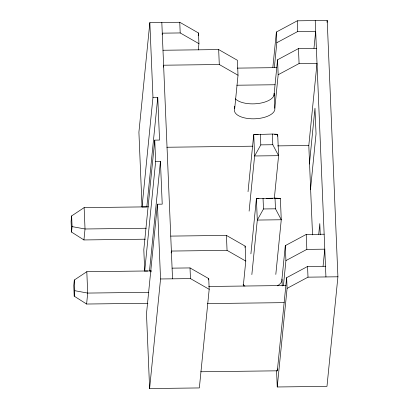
<?xml version="1.0" encoding="UTF-8"?>
<svg xmlns="http://www.w3.org/2000/svg" width="409" height="409" viewBox="0 0 409 409"><rect width="100%" height="100%" fill="white"/><g stroke="black" fill="none" stroke-linecap="round" stroke-linejoin="round"><path stroke-width="0.61" d="M148.498 206.836L84.136 207.629L71.631 215.926L71.084 221.407L71.534 232.087L83.932 239.945L145.241 239.193M71.534 232.087L72.081 226.606L71.631 215.926M151.177 270.922L86.81 271.714L74.31 280.012L73.763 285.492L74.208 296.172L86.611 304.03L147.915 303.279M74.208 296.172L74.755 290.692L74.31 280.012M83.932 239.945L85.026 228.989L84.136 207.629M86.611 304.03L87.7 293.074L86.81 271.714M198.309 49.898L198.932 43.661L198.483 32.981L179.756 22.265L149.842 22.633L138.907 132.209L142.03 206.974L146.821 206.918L157.756 97.342L152.966 97.398L142.03 206.974M162.148 34.428L162.276 33.165L180.2 32.945L198.932 43.661M157.756 97.342L159.541 140.062L154.75 140.123L143.81 249.7L144.704 271.06L147.7 271.024M163.421 67.107L163.61 65.21L219.29 64.525L238.018 75.236L234.679 108.717A20.256 9.218 -2.4 0 0 253.718 118.82A20.256 9.218 -2.4 0 0 274.822 108.221L278.166 74.745L277.542 59.791L298.458 48.589L316.387 48.369M144.704 271.06L155.64 161.483L154.75 140.123M149.5 271.003L160.435 161.427L155.64 161.483M160.435 161.427L162.22 204.147L157.424 204.209L146.488 313.785L149.612 388.55L199.347 387.936L209.188 289.316L208.743 278.636L190.016 267.926L172.087 268.146M149.612 388.55L160.548 278.974L157.424 204.209M171.182 252.961L171.371 251.054L227.051 250.369L245.778 261.085L243.289 286.044M198.232 35.506L198.483 32.981M208.616 279.884L208.743 278.636M248.033 191.678L253.728 134.612L272.348 134.045L277.696 134.316L278.59 155.681L274.342 198.253M245.027 247.394L245.155 246.131L226.428 235.415L170.747 236.1M249.117 211.136L254.623 155.972L253.728 134.612L258.145 134.556M250.901 253.861L256.402 198.697L275.027 198.13L280.375 198.401L281.264 219.766L275.809 274.413M251.852 274.587L257.297 220.057L256.402 198.697L258.928 198.667M272.849 67.424L276.382 32.02L297.297 20.818L327.21 20.45L337.916 276.791L326.975 386.367L277.241 386.98L276.556 370.569M274.337 67.659L276.827 42.7L276.382 32.02M273.948 95.808L277.542 59.791M277.506 136.223L277.696 134.316L274.541 134.357M282.246 285.968L281.959 279.117L285.303 245.635L306.218 234.434L324.148 234.214M283.437 285.548L285.927 260.589L285.303 245.635M200.722 371.761L277.343 370.82L286.637 277.68L307.558 266.479L325.482 266.259M277.241 386.98L287.087 288.36L286.637 277.68M313.974 48.293L315.671 31.278L297.742 31.498L276.827 42.7M312.537 234.873L308.805 145.502L317.011 63.318L299.081 63.543L278.166 74.745M309.403 164.035L314.976 108.211L316.045 133.845L310.477 189.669M327.021 22.352L327.21 20.45M318.718 234.352L319.792 223.565L320.262 234.817M323.059 266.305L324.772 249.168L306.842 249.388L285.927 260.589M260.364 134.193L260.809 144.873L254.623 155.972L278.59 155.681L272.798 144.725L272.348 134.045M263.043 198.278L263.488 208.958L257.297 220.057L281.264 219.766L275.472 208.81L275.027 198.13M287.087 288.36L308.003 277.159L337.916 276.791M162.987 50.256L218.667 49.571L237.394 60.287L238.018 75.236M237.302 68.119L276.862 67.628M236.816 85.22L275.047 84.75M260.809 144.873L272.798 144.725M166.867 147.25L252.793 146.192M277.619 145.885L308.805 145.502M266.494 198.575L272.803 198.498M275.329 198.462L280.375 198.401M263.488 208.958L275.472 208.81M146.207 228.237L85.026 228.989L72.081 226.606M160.548 278.974L190.461 278.606L209.188 289.316M208.682 286.469L285.963 285.518M148.881 292.323L87.7 293.074L74.755 290.692M207.527 303.58L284.148 302.64M315.227 20.598L325.932 276.939M297.297 20.818L297.742 31.498M298.458 48.589L299.081 63.543M306.218 234.434L306.842 249.388M307.558 266.479L308.003 277.159M274.822 108.221L274.199 93.267A20.256 9.218 -2.4 0 1 258.754 103.436A20.256 9.218 -2.4 0 1 235.354 98.814M277.266 368.923L277.343 370.82M245.155 246.131L245.778 261.085M234.572 106.222L234.679 108.717M218.667 49.571L219.29 64.525M226.428 235.415L227.051 250.369M179.756 22.265L180.2 32.945M190.016 267.926L190.461 278.606M161.826 22.485L172.532 278.826M149.842 22.633L152.966 97.398M151.039 270.727L151.09 271.98M281.959 279.117A20.256 9.218 -2.4 0 1 277.379 285.83M244.914 286.131A20.256 9.218 -2.4 0 1 243.115 284.659"/></g></svg>
